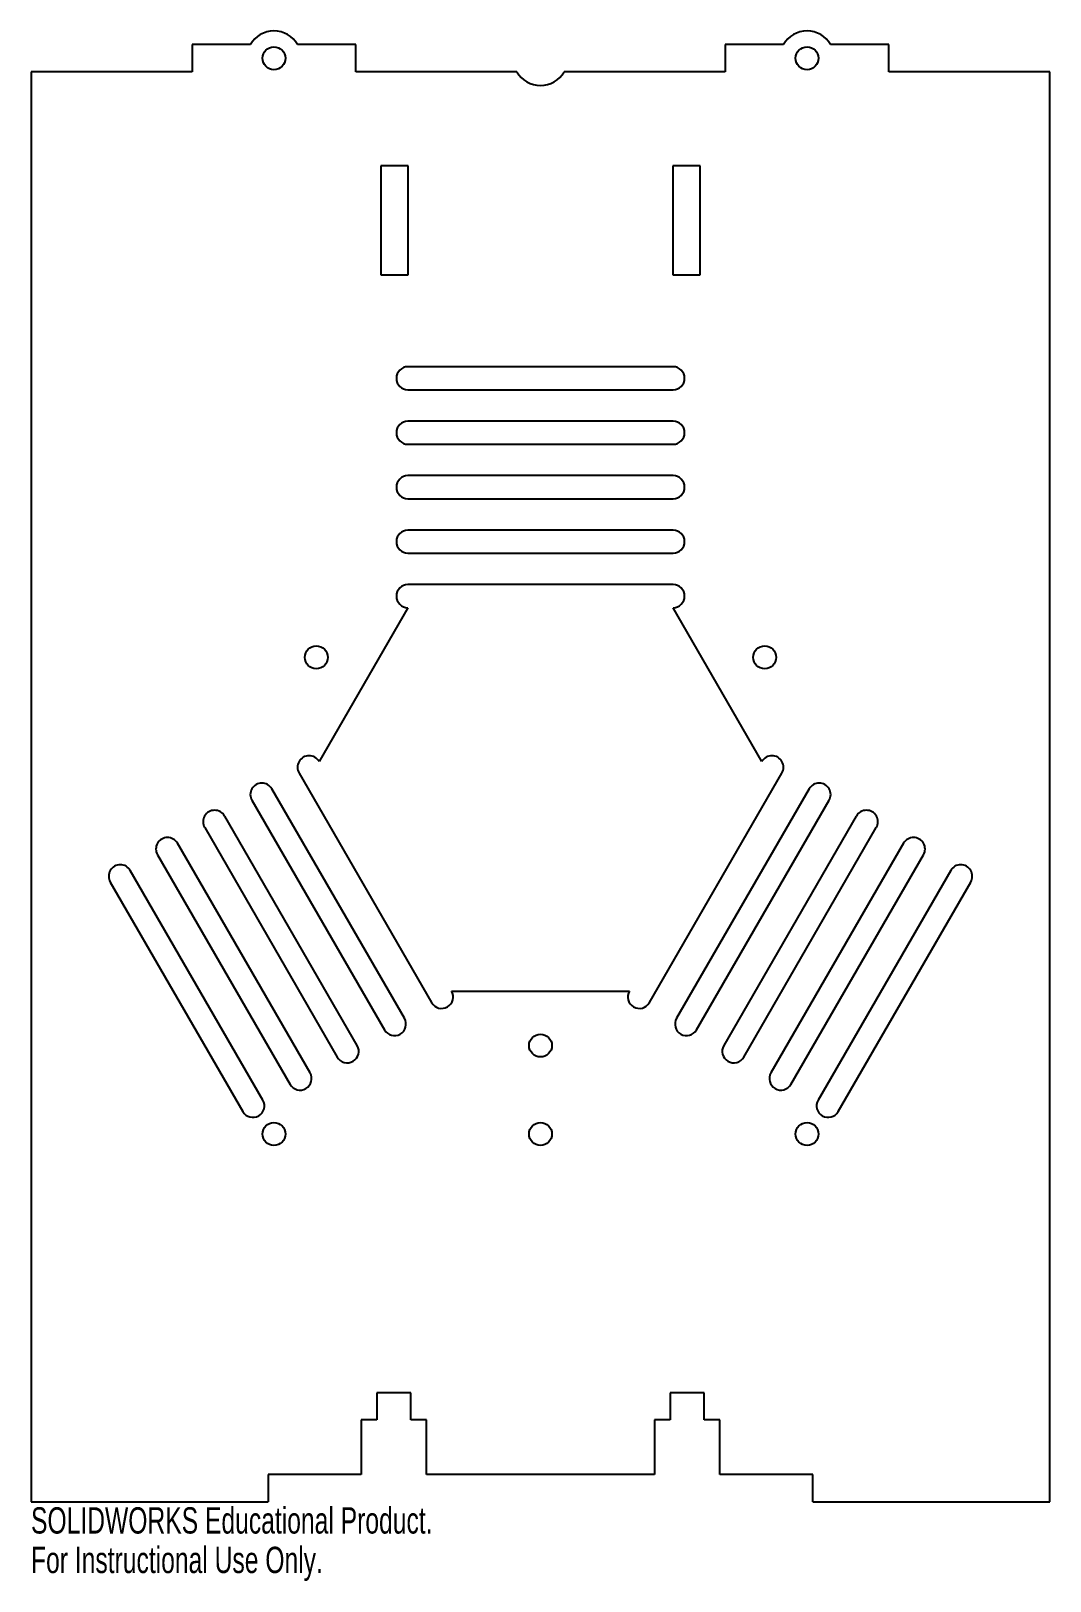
# Model space of a CAD drawing. Header units: millimetres. Extents: x -94 to 94, y -146 to 139.
import ezdxf

# ---------------------------------------------------------------- set-up
doc = ezdxf.new("R2010")
doc.units = ezdxf.units.MM
doc.styles.add('SLDTEXTSTYLE0', font='TXT', dxfattribs={"width": 0.7})

msp = doc.modelspace()

# ---------------------------------------------------------------- linework, layer by layer
at = {"color": 7, "linetype": 'Continuous', "lineweight": 25}
for p, q in [((-53.25, 136.25), (-63.92, 136.25)), ((-63.92, 136.25), (-63.92, 131.25)), ((-33.92, 136.25), (-44.58, 136.25)), ((-33.92, 131.25), (-33.92, 136.25)), ((44.58, 136.25), (33.92, 136.25)), ((33.92, 136.25), (33.92, 131.25)), ((63.92, 136.25), (53.25, 136.25)), ((63.92, 131.25), (63.92, 136.25)), ((-63.92, 131.25), (-93.5, 131.25)), ((-93.5, 131.25), (-93.5, -131.25)), ((-4.33, 131.25), (-33.92, 131.25)), ((33.92, 131.25), (4.33, 131.25)), ((93.5, 131.25), (63.92, 131.25)), ((93.5, -131.25), (93.5, 131.25)), ((-29.31, 113.98), (-29.31, 93.98)), ((-24.31, 113.98), (-29.31, 113.98)), ((-24.31, 93.98), (-24.31, 113.98)), ((24.31, 113.98), (24.31, 93.98)), ((29.31, 113.98), (24.31, 113.98)), ((29.31, 93.98), (29.31, 113.98)), ((-29.31, 93.98), (-24.31, 93.98)), ((24.31, 93.98), (29.31, 93.98)), ((24.33, 77.12), (-24.33, 77.12)), ((-24.33, 72.88), (24.33, 72.88)), ((24.33, 67.12), (-24.33, 67.12)), ((-24.33, 62.88), (24.33, 62.88)), ((24.33, 57.12), (-24.33, 57.12)), ((-24.33, 52.88), (24.33, 52.88)), ((24.33, 47.12), (-24.33, 47.12)), ((-24.33, 42.88), (24.33, 42.88)), ((24.33, 37.12), (-24.33, 37.12)), ((-24.33, 32.88), (-40.64, 4.63)), ((40.64, 4.63), (24.33, 32.88)), ((-44.31, 2.51), (-19.98, -39.63)), ((19.98, -39.63), (44.31, 2.51)), ((-52.97, -2.49), (-28.64, -44.63)), ((-24.97, -42.51), (-49.3, -0.37)), ((49.3, -0.37), (24.97, -42.51)), ((28.64, -44.63), (52.97, -2.49)), ((-33.63, -47.51), (-57.96, -5.37)), ((57.96, -5.37), (33.63, -47.51)), ((-61.63, -7.49), (-37.3, -49.63)), ((37.3, -49.63), (61.63, -7.49)), ((-42.29, -52.51), (-66.62, -10.37)), ((66.62, -10.37), (42.29, -52.51)), ((-70.29, -12.49), (-45.96, -54.63)), ((45.96, -54.63), (70.29, -12.49)), ((-50.95, -57.51), (-75.28, -15.37)), ((75.28, -15.37), (50.95, -57.51)), ((-78.95, -17.49), (-54.62, -59.63)), ((54.62, -59.63), (78.95, -17.49)), ((-16.31, -37.51), (16.31, -37.51)), ((-30.01, -111.25), (-30.01, -116.25)), ((-23.81, -111.25), (-30.01, -111.25)), ((-23.81, -116.25), (-23.81, -111.25)), ((23.81, -111.25), (23.81, -116.25)), ((30.01, -111.25), (23.81, -111.25)), ((30.01, -116.25), (30.01, -111.25)), ((-32.91, -116.25), (-32.91, -126.25)), ((-30.01, -116.25), (-32.91, -116.25)), ((-20.91, -116.25), (-23.81, -116.25)), ((-20.91, -126.25), (-20.91, -116.25)), ((20.91, -116.25), (20.91, -126.25)), ((23.81, -116.25), (20.91, -116.25)), ((32.91, -116.25), (30.01, -116.25)), ((32.91, -126.25), (32.91, -116.25)), ((-50, -126.25), (-50, -131.25)), ((-32.91, -126.25), (-50, -126.25)), ((20.91, -126.25), (-20.91, -126.25)), ((50, -126.25), (32.91, -126.25)), ((50, -131.25), (50, -126.25)), ((-93.5, -131.25), (-50, -131.25)), ((50, -131.25), (93.5, -131.25))]:
    msp.add_line(p, q, dxfattribs=at)
for centre in [(-48.92, 133.75), (48.92, 133.75), (-41.15, 23.76), (41.15, 23.76), (0, -47.51), (-48.92, -63.75), (0, -63.75), (48.92, -63.75)]:
    msp.add_circle(centre, 2.1, dxfattribs=at)
for centre, radius, start, end in [((-48.92, 133.75), 5, 30, 150), ((48.92, 133.75), 5, 30, 150), ((0, 133.75), 5, 210, 330), ((-24.33, 75), 2.12, 90, 270), ((24.33, 75), 2.12, 270, 90), ((-24.33, 65), 2.12, 90, 270), ((24.33, 65), 2.12, 270, 90), ((-24.33, 55), 2.12, 90, 270), ((24.33, 55), 2.12, 270, 90), ((-24.33, 45), 2.12, 90, 270), ((24.33, 45), 2.12, 270, 90), ((-24.33, 35), 2.12, 90, 270), ((24.33, 35), 2.12, 270, 90), ((-42.48, 3.57), 2.12, 30, 210), ((42.48, 3.57), 2.12, 330, 150), ((-51.14, -1.43), 2.12, 30, 210), ((51.14, -1.43), 2.12, 330, 150), ((-59.8, -6.43), 2.12, 30, 210), ((59.8, -6.43), 2.12, 330, 150), ((-68.46, -11.43), 2.12, 30, 210), ((68.46, -11.43), 2.12, 330, 150), ((-77.12, -16.43), 2.12, 30, 210), ((77.12, -16.43), 2.12, 330, 150), ((-18.14, -38.57), 2.12, 210, 30), ((18.14, -38.57), 2.12, 150, 330), ((-26.8, -43.57), 2.12, 210, 30), ((26.8, -43.57), 2.12, 150, 330), ((-35.46, -48.57), 2.12, 210, 30), ((35.46, -48.57), 2.12, 150, 330), ((-44.12, -53.57), 2.12, 210, 30), ((44.12, -53.57), 2.12, 150, 330), ((-52.78, -58.57), 2.12, 210, 30), ((52.78, -58.57), 2.12, 150, 330)]:
    msp.add_arc(centre, radius, start, end, dxfattribs=at)

# ---------------------------------------------------------------- texts
at = {"color": 7, "linetype": 'Continuous', "char_height": 4.8336, "attachment_point": 1, "style": 'SLDTEXTSTYLE0'}
for s, insert in [('SOLIDWORKS Educational Product.', (-93.5, -132.27)), ('For Instructional Use Only.', (-93.5, -139.52))]:
    msp.add_mtext(s, dxfattribs=dict(at, insert=insert))

doc.saveas('drawing.dxf')
